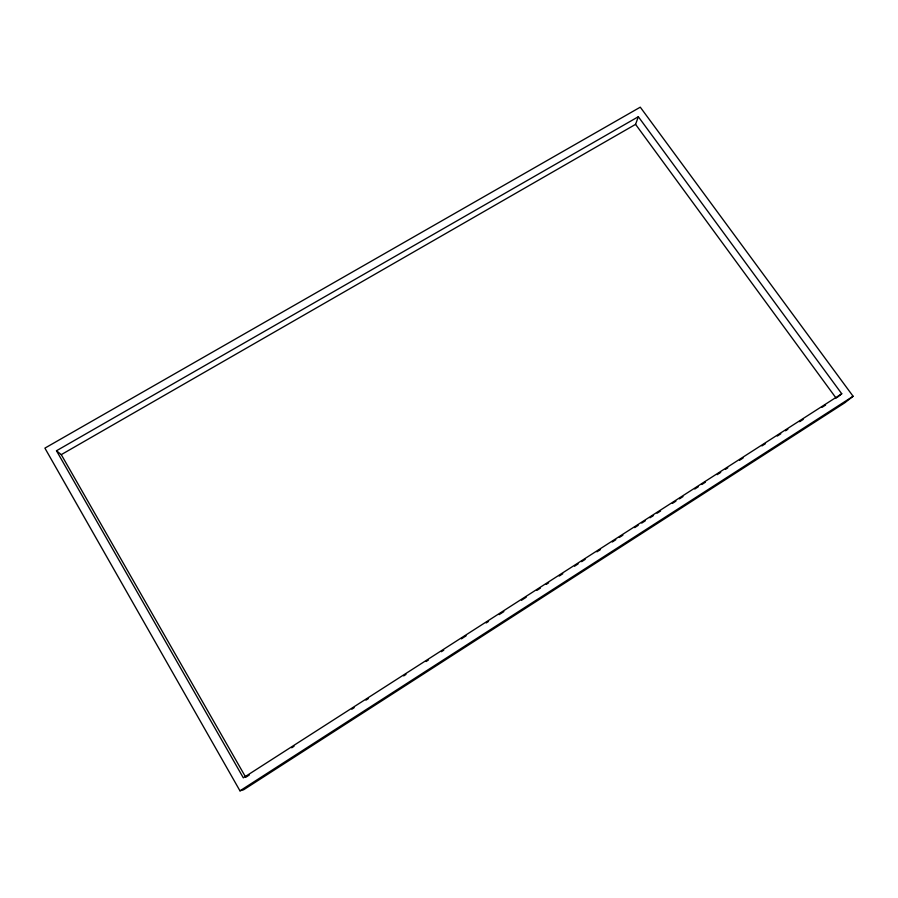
<?xml version="1.0" encoding="UTF-8"?>
<svg xmlns="http://www.w3.org/2000/svg" width="898" height="898" viewBox="0 0 898 898"><rect width="100%" height="100%" fill="white"/><g stroke="black" fill="none" stroke-linecap="round" stroke-linejoin="round"><path stroke-width="1.35" d="M638.332 116.729L56.484 450.751L61.266 454.635L635.571 124.362L638.332 116.729L841.74 393.762L837.127 397.5M853.1 396.276L844.614 402.91L243.65 789.746L239.968 790.824L44.9 448.124L640.274 107.176L853.1 396.276L239.968 790.824M841.74 393.762L243.313 777.825L56.484 450.751M249.274 775.03L245.738 777.298L61.266 454.635M291.693 747.787L294.05 746.272M351.803 709.207L354.16 707.691M365.946 700.126L368.303 698.61M403.662 675.913L406.019 674.398M426.056 661.534L428.413 660.019M441.378 651.701L443.735 650.186M461.415 638.837L466.129 635.818M486.166 622.954L488.523 621.438M499.131 614.625L503.845 611.605M521.514 600.257L526.228 597.226M536.836 590.413L540.371 588.145M546.265 584.362L548.622 582.847M559.23 576.045L562.765 573.777M574.552 566.211L578.087 563.933M581.623 561.665L585.159 559.398M596.945 551.832L600.481 549.565M612.268 541.999L615.804 539.72M619.339 537.453L622.875 535.186M634.662 527.62L638.197 525.352M641.733 523.085L645.269 520.806M649.984 517.787L653.52 515.519M657.055 513.241L660.591 510.973M672.378 503.408L675.913 501.14M679.449 498.873L682.985 496.594M694.771 489.028L698.307 486.761M701.843 484.493L705.379 482.226M717.165 474.66L720.701 472.393M725.416 469.362L727.773 467.847M739.559 460.281L743.095 458.014M761.942 445.913L765.478 443.634M777.264 436.069L780.8 433.801M785.514 430.771L787.872 429.266M799.658 421.701L803.194 419.422M822.052 407.322L825.588 405.054M635.571 124.362L836.195 398.241"/></g></svg>
